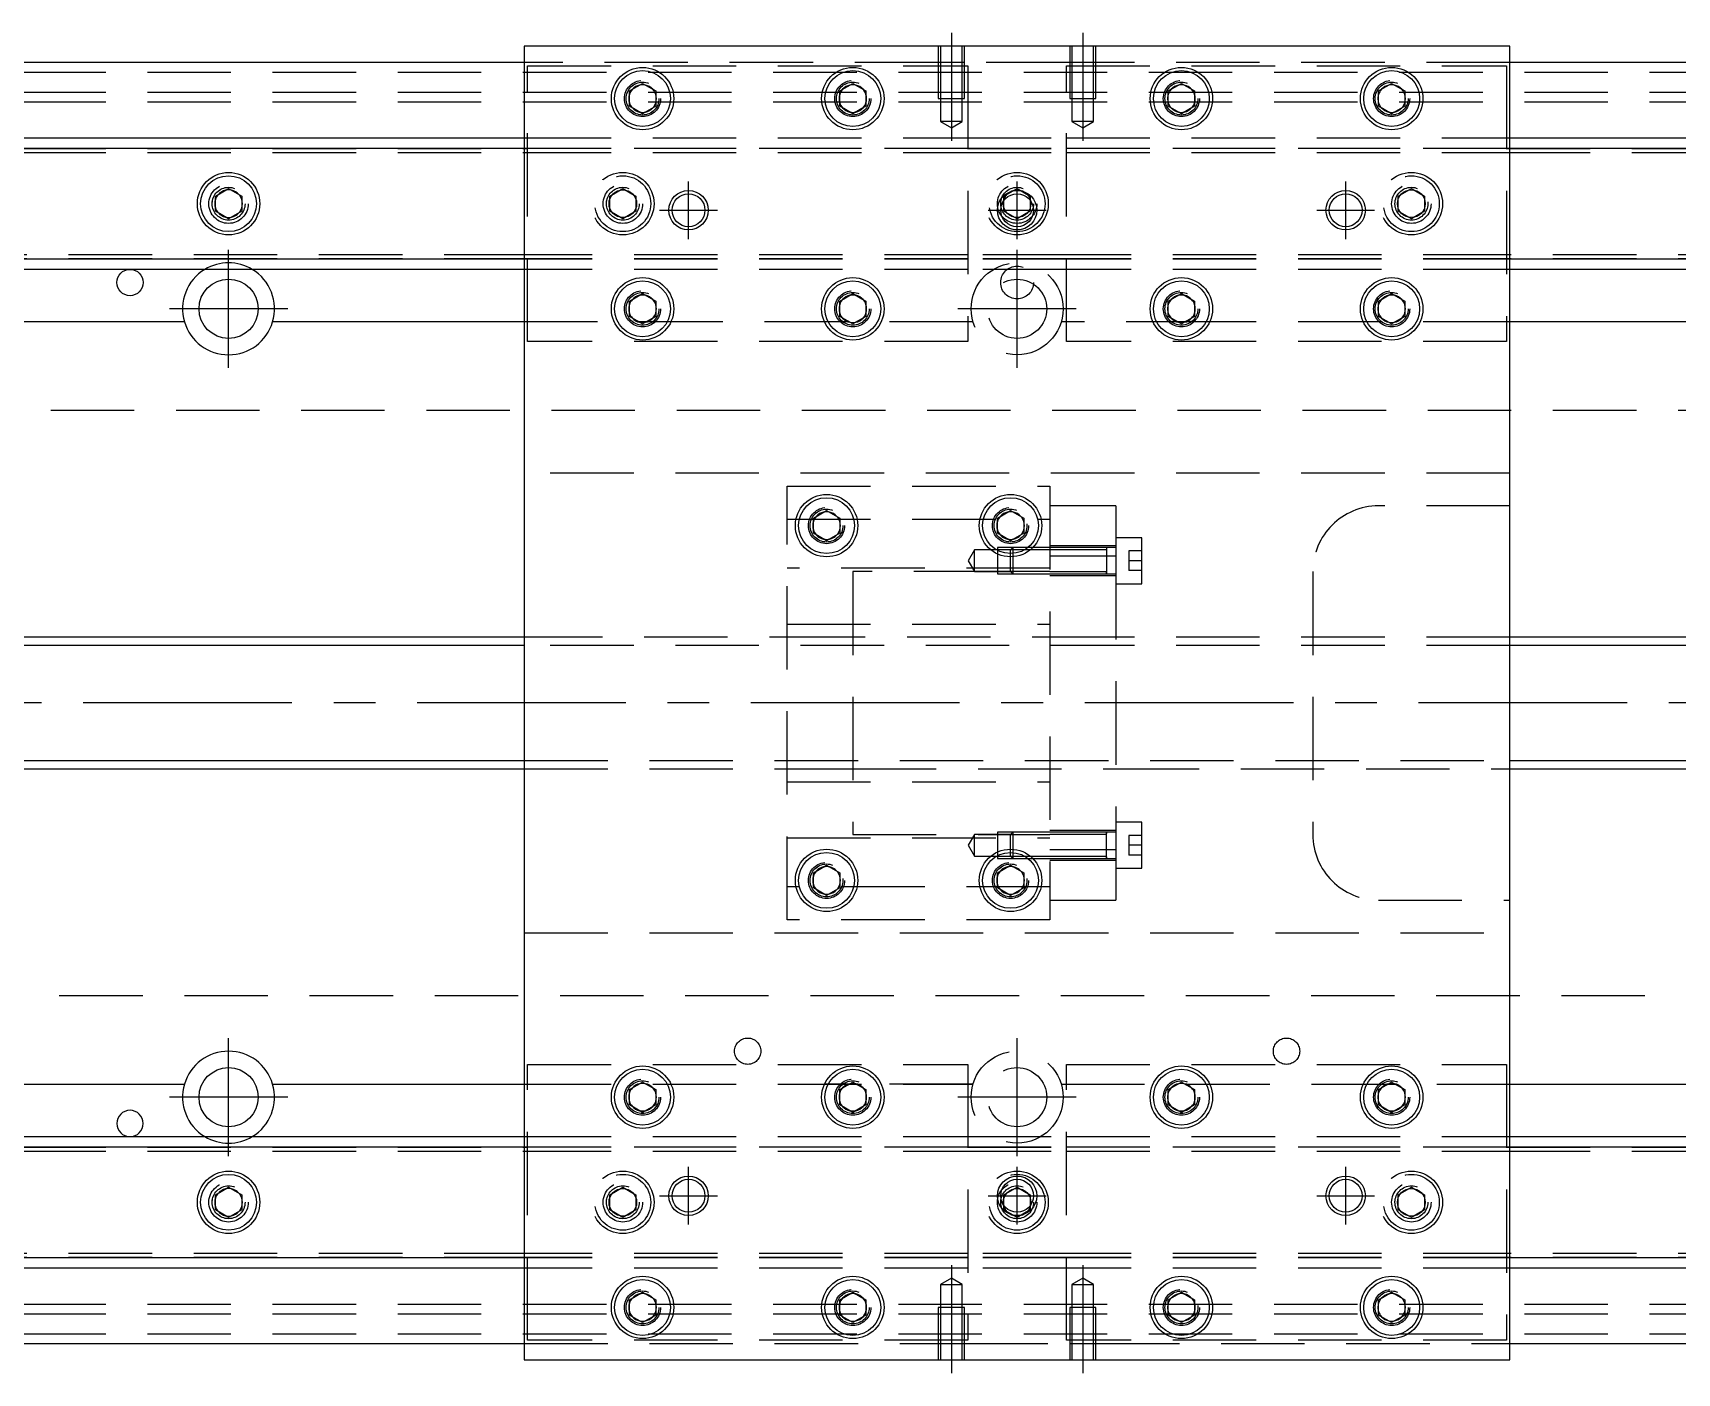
# Model space of a CAD drawing. Extents: x -20 to 981, y -282 to 102.
# Drawn here: x 230.2 to 480.4, y -102 to 102 of the extents above; entities that cross this region are included whole.
import ezdxf

# ---------------------------------------------------------------- set-up
doc = ezdxf.new("R2010")
doc.units = 0
doc.linetypes.add('CENTER', pattern=[50.8, 31.75, -6.35, 6.35, -6.35])
doc.linetypes.add('DASHED', pattern=[19.05, 12.7, -6.35])
doc.layers.get('0').update_dxf_attribs({"linetype": 'CONTINUOUS'})
doc.layers.add('CENTER', color=1, linetype='CENTER')

msp = doc.modelspace()

# ---------------------------------------------------------------- linework, layer by layer
at = {"color": 7, "linetype": 'CONTINUOUS'}
for p, q in [((455, 100), (305, 100)), ((305, 100), (305, -100)), ((455, -100), (455, 100)), ((305, 97.5), (0, 97.5)), ((760, 97.5), (455, 97.5)), ((321, 93.1547), (323, 94.309402)), ((321, 90.8453), (321, 93.1547)), ((323, 94.309402), (325, 93.1547)), ((325, 93.1547), (325, 90.8453)), ((353, 93.1547), (355, 94.309402)), ((353, 90.8453), (353, 93.1547)), ((355, 94.309402), (357, 93.1547)), ((357, 93.1547), (357, 90.8453)), ((403, 93.1547), (405, 94.309402)), ((403, 90.8453), (403, 93.1547)), ((405, 94.309402), (407, 93.1547)), ((407, 93.1547), (407, 90.8453)), ((435, 93.1547), (437, 94.309402)), ((435, 90.8453), (435, 93.1547)), ((437, 94.309402), (439, 93.1547)), ((439, 93.1547), (439, 90.8453)), ((323, 89.690598), (321, 90.8453)), ((325, 90.8453), (323, 89.690598)), ((355, 89.690598), (353, 90.8453)), ((357, 90.8453), (355, 89.690598)), ((405, 89.690598), (403, 90.8453)), ((407, 90.8453), (405, 89.690598)), ((437, 89.690598), (435, 90.8453)), ((439, 90.8453), (437, 89.690598)), ((0, 86), (305, 86)), ((455, 86), (760, 86)), ((0, 84.460392), (305, 84.460392)), ((455, 84.460392), (760, 84.460392)), ((258, 77.1547), (260, 78.309402)), ((260, 78.309402), (262, 77.1547)), ((258, 74.8453), (258, 77.1547)), ((262, 77.1547), (262, 74.8453)), ((260, 73.690598), (258, 74.8453)), ((262, 74.8453), (260, 73.690598)), ((305, 67.539608), (0, 67.539608)), ((305, 66), (0, 66)), ((760, 67.539608), (455, 67.539608)), ((760, 66), (455, 66)), ((321, 61.1547), (323, 62.309402)), ((321, 58.8453), (321, 61.1547)), ((323, 62.309402), (325, 61.1547)), ((325, 61.1547), (325, 58.8453)), ((353, 61.1547), (355, 62.309402)), ((353, 58.8453), (353, 61.1547)), ((355, 62.309402), (357, 61.1547)), ((357, 61.1547), (357, 58.8453)), ((403, 61.1547), (405, 62.309402)), ((403, 58.8453), (403, 61.1547)), ((405, 62.309402), (407, 61.1547)), ((407, 61.1547), (407, 58.8453)), ((435, 61.1547), (437, 62.309402)), ((435, 58.8453), (435, 61.1547)), ((437, 62.309402), (439, 61.1547)), ((439, 61.1547), (439, 58.8453)), ((253.291796, 58), (146.708204, 58)), ((305, 58), (266.708204, 58)), ((323, 57.690598), (321, 58.8453)), ((325, 58.8453), (323, 57.690598)), ((355, 57.690598), (353, 58.8453)), ((357, 58.8453), (355, 57.690598)), ((405, 57.690598), (403, 58.8453)), ((407, 58.8453), (405, 57.690598)), ((437, 57.690598), (435, 58.8453)), ((439, 58.8453), (437, 57.690598)), ((493.291796, 58), (455, 58)), ((349, 28.1547), (351, 29.309402)), ((349, 25.8453), (349, 28.1547)), ((351, 29.309402), (353, 28.1547)), ((353, 28.1547), (353, 25.8453)), ((377, 28.1547), (379, 29.309402)), ((377, 25.8453), (377, 28.1547)), ((379, 29.309402), (381, 28.1547)), ((381, 28.1547), (381, 25.8453)), ((351, 24.690598), (349, 25.8453)), ((353, 25.8453), (351, 24.690598)), ((379, 24.690598), (377, 25.8453)), ((381, 25.8453), (379, 24.690598)), ((393.6, 19.65063), (393.6, 19.651316)), ((305, 10), (28, 10)), ((703, 10), (455, 10)), ((28, -10), (305, -10)), ((455, -10), (703, -10)), ((349, -25.8453), (351, -24.690598)), ((351, -24.690598), (353, -25.8453)), ((377, -25.8453), (379, -24.690598)), ((379, -24.690598), (381, -25.8453)), ((393.6, -23.65064), (393.6, -23.649954)), ((349, -28.1547), (349, -25.8453)), ((353, -25.8453), (353, -28.1547)), ((377, -28.1547), (377, -25.8453)), ((381, -25.8453), (381, -28.1547)), ((351, -29.309402), (349, -28.1547)), ((353, -28.1547), (351, -29.309402)), ((379, -29.309402), (377, -28.1547)), ((381, -28.1547), (379, -29.309402)), ((146.708204, -58), (253.291796, -58)), ((266.708204, -58), (305, -58)), ((321, -58.8453), (323, -57.690598)), ((321, -61.1547), (321, -58.8453)), ((323, -57.690598), (325, -58.8453)), ((325, -58.8453), (325, -61.1547)), ((353, -58.8453), (355, -57.690598)), ((353, -61.1547), (353, -58.8453)), ((355, -57.690598), (357, -58.8453)), ((357, -58.8453), (357, -61.1547)), ((403, -58.8453), (405, -57.690598)), ((403, -61.1547), (403, -58.8453)), ((405, -57.690598), (407, -58.8453)), ((407, -58.8453), (407, -61.1547)), ((435, -58.8453), (437, -57.690598)), ((435, -61.1547), (435, -58.8453)), ((437, -57.690598), (439, -58.8453)), ((439, -58.8453), (439, -61.1547)), ((455, -58), (493.291796, -58)), ((323, -62.309402), (321, -61.1547)), ((325, -61.1547), (323, -62.309402)), ((355, -62.309402), (353, -61.1547)), ((357, -61.1547), (355, -62.309402)), ((405, -62.309402), (403, -61.1547)), ((407, -61.1547), (405, -62.309402)), ((437, -62.309402), (435, -61.1547)), ((439, -61.1547), (437, -62.309402)), ((0, -66), (305, -66)), ((0, -67.539608), (305, -67.539608)), ((455, -66), (760, -66)), ((455, -67.539608), (760, -67.539608)), ((258, -74.8453), (260, -73.690598)), ((258, -77.1547), (258, -74.8453)), ((260, -73.690598), (262, -74.8453)), ((262, -74.8453), (262, -77.1547)), ((260, -78.309402), (258, -77.1547)), ((262, -77.1547), (260, -78.309402)), ((305, -84.460392), (0, -84.460392)), ((760, -84.460392), (455, -84.460392)), ((305, -86), (0, -86)), ((760, -86), (455, -86)), ((321, -90.8453), (323, -89.690598)), ((323, -89.690598), (325, -90.8453)), ((353, -90.8453), (355, -89.690598)), ((355, -89.690598), (357, -90.8453)), ((403, -90.8453), (405, -89.690598)), ((405, -89.690598), (407, -90.8453)), ((435, -90.8453), (437, -89.690598)), ((437, -89.690598), (439, -90.8453)), ((321, -93.1547), (321, -90.8453)), ((325, -90.8453), (325, -93.1547)), ((353, -93.1547), (353, -90.8453)), ((357, -90.8453), (357, -93.1547)), ((403, -93.1547), (403, -90.8453)), ((407, -90.8453), (407, -93.1547)), ((435, -93.1547), (435, -90.8453)), ((439, -90.8453), (439, -93.1547)), ((323, -94.309402), (321, -93.1547)), ((325, -93.1547), (323, -94.309402)), ((355, -94.309402), (353, -93.1547)), ((357, -93.1547), (355, -94.309402)), ((405, -94.309402), (403, -93.1547)), ((407, -93.1547), (405, -94.309402)), ((437, -94.309402), (435, -93.1547)), ((439, -93.1547), (437, -94.309402)), ((0, -97.5), (305, -97.5)), ((455, -97.5), (760, -97.5)), ((305, -100), (455, -100))]:
    msp.add_line(p, q, dxfattribs=at)
at = {"color": 3, "linetype": 'DASHED'}
for p, q in [((368.000006, 100), (368.000006, 92)), ((368.35, 100), (368.35, 92)), ((371.65, 92), (371.65, 100)), ((371.999994, 92), (371.999994, 100)), ((388.000006, 100), (388.000006, 92)), ((388.35, 100), (388.35, 92)), ((391.65, 92), (391.65, 100)), ((391.999994, 92), (391.999994, 100)), ((0, 96), (760, 96)), ((368.000006, 97.5), (305, 97.5)), ((305.5, 55), (305.5, 97)), ((305.5, 97), (372.5, 97)), ((371.999994, 97.5), (368.000006, 97.5)), ((388.000006, 97.5), (371.999994, 97.5)), ((372.5, 97), (372.5, 55)), ((387.5, 55), (387.5, 97)), ((387.5, 97), (454.5, 97)), ((391.999994, 97.5), (388.000006, 97.5)), ((455, 97.5), (391.999994, 97.5)), ((454.5, 97), (454.5, 55)), ((0, 93), (760, 93)), ((0, 91.5), (760, 91.5)), ((368.000006, 92), (371.999994, 92)), ((368.35, 92), (368.35, 88.5)), ((371.65, 88.5), (371.65, 92)), ((388.000006, 92), (391.999994, 92)), ((388.35, 92), (388.35, 88.5)), ((391.65, 88.5), (391.65, 92)), ((371.65, 88.5), (368.35, 88.5)), ((368.35, 88.5), (370, 87.547372)), ((370, 87.547372), (371.65, 88.5)), ((391.65, 88.5), (388.35, 88.5)), ((388.35, 88.5), (390, 87.547372)), ((390, 87.547372), (391.65, 88.5)), ((305, 86), (305.5, 86)), ((305.5, 86), (372.5, 86)), ((372.5, 86), (387.5, 86)), ((387.5, 86), (454.5, 86)), ((454.5, 86), (455, 86)), ((0, 84.403994), (305.5, 84.403994)), ((0, 83.8), (305.5, 83.8)), ((305, 84.460392), (305.5, 84.460392)), ((305.5, 84.460392), (372.5, 84.460392)), ((372.5, 84.403994), (305.5, 84.403994)), ((305.5, 83.8), (372.5, 83.8)), ((372.5, 84.460392), (387.5, 84.460392)), ((372.5, 84.403994), (387.5, 84.403994)), ((372.5, 83.8), (387.5, 83.8)), ((387.5, 84.460392), (454.5, 84.460392)), ((454.5, 84.403994), (387.5, 84.403994)), ((387.5, 83.8), (454.5, 83.8)), ((454.5, 84.460392), (455, 84.460392)), ((454.5, 84.403994), (760, 84.403994)), ((454.5, 83.8), (760, 83.8)), ((318, 77.1547), (320, 78.309402)), ((320, 78.309402), (322, 77.1547)), ((378, 77.1547), (380, 78.309402)), ((380, 78.309402), (382, 77.1547)), ((438, 77.1547), (440, 78.309402)), ((440, 78.309402), (442, 77.1547)), ((257.5, 76), (257.534018, 76.411016)), ((317.5, 76), (317.534018, 76.411016)), ((318, 74.8453), (318, 77.1547)), ((322, 77.1547), (322, 74.8453)), ((377.5, 76), (377.534018, 76.411016)), ((378, 74.8453), (378, 77.1547)), ((382, 77.1547), (382, 74.8453)), ((438, 74.8453), (438, 77.1547)), ((442, 77.1547), (442, 74.8453)), ((442.483582, 76.286038), (442.5, 76)), ((320, 73.690598), (318, 74.8453)), ((322, 74.8453), (320, 73.690598)), ((380, 73.690598), (378, 74.8453)), ((382, 74.8453), (380, 73.690598)), ((440, 73.690598), (438, 74.8453)), ((442, 74.8453), (440, 73.690598)), ((305.5, 68.2), (0, 68.2)), ((305.5, 67.596006), (0, 67.596006)), ((372.5, 68.2), (305.5, 68.2)), ((372.5, 67.596006), (305.5, 67.596006)), ((387.5, 68.2), (372.5, 68.2)), ((387.5, 67.596006), (372.5, 67.596006)), ((454.5, 68.2), (387.5, 68.2)), ((454.5, 67.596006), (387.5, 67.596006)), ((760, 68.2), (454.5, 68.2)), ((760, 67.596006), (454.5, 67.596006)), ((305.5, 67.539608), (305, 67.539608)), ((305.5, 66), (305, 66)), ((372.5, 67.539608), (305.5, 67.539608)), ((372.5, 66), (305.5, 66)), ((387.5, 67.539608), (372.5, 67.539608)), ((387.5, 66), (372.5, 66)), ((454.5, 67.539608), (387.5, 67.539608)), ((454.5, 66), (387.5, 66)), ((455, 67.539608), (454.5, 67.539608)), ((455, 66), (454.5, 66)), ((305.5, 58), (305, 58)), ((373.291796, 58), (305.5, 58)), ((354.464102, 58), (354.359688, 58)), ((355.640312, 58), (355.535898, 58)), ((409.308422, 58), (386.708204, 58)), ((404.464102, 58), (404.359688, 58)), ((405.640312, 58), (405.535898, 58)), ((454.5, 58), (409.308422, 58)), ((455, 58), (454.5, 58)), ((372.5, 55), (305.5, 55)), ((454.5, 55), (387.5, 55)), ((760, 44.5), (5.640312, 44.5)), ((455, 35), (305, 35)), ((345, -33), (345, 33)), ((345, 33), (385, 33)), ((385, 33), (385, -33)), ((345, 28), (385, 28)), ((395, 30), (385, 30)), ((395, 30), (395, 22.36068)), ((455, 30), (435, 30)), ((348.5, 27), (348.518502, 27.303588)), ((381.483582, 27.286038), (381.5, 27)), ((399, 25.150636), (395, 25.150636)), ((399, 18.150636), (399, 25.150636)), ((373.5, 23.300636), (372.547372, 21.650636)), ((373.5, 20.000636), (373.5, 23.300636)), ((377, 23.300636), (373.5, 23.300636)), ((377, 23.65063), (377, 23.25)), ((379.34998, 23.65063), (377, 23.65063)), ((378.99998, 23.300636), (377, 23.300636)), ((377, 23.25), (377, 22.691578)), ((377, 22.691578), (377, 19.65064)), ((379.35, 23.650636), (379, 23.300636)), ((379, 22.75), (379, 23.300636)), ((381.092176, 23.300636), (379, 23.300636)), ((379, 22.25), (379, 22.75)), ((381.616146, 23.65063), (379.349994, 23.65063)), ((379.35, 23.650636), (379.35, 22.764436)), ((381.616152, 23.650636), (379.35, 23.650636)), ((379.35, 22.764436), (379.35, 22.262912)), ((381.979462, 23.300636), (381.092176, 23.300636)), ((382.368118, 23.65063), (381.616146, 23.65063)), ((382.368124, 23.650636), (381.616152, 23.650636)), ((385, 23.300636), (381.979462, 23.300636)), ((385, 23.65063), (382.368118, 23.65063)), ((385, 23.650636), (382.368124, 23.650636)), ((395, 23.900636), (385, 23.900636)), ((393.605, 23.650636), (385.00002, 23.650636)), ((393.6, 23.300636), (385.00002, 23.300636)), ((395, 23.650636), (393.595, 23.650636)), ((393.6, 23.650636), (393.6, 19.650636)), ((397, 23.150636), (397, 21.650636)), ((399, 23.150636), (397, 23.150636)), ((385, 20.5), (345, 20.5)), ((372.547372, 21.650636), (373.5, 20.000636)), ((379, 20.000636), (379, 22.25)), ((379.35, 22.262912), (379.35, 19.650636)), ((395, 22.36068), (385, 22.36068)), ((395, 22.36068), (395, -22.36068)), ((397, 21.650636), (397, 20.150636)), ((399, 21.650636), (397, 21.650636)), ((399, 20.150636), (397, 20.150636)), ((355, 20), (355, -20)), ((377, 20), (355, 20)), ((373.5, 20.000636), (377, 20.000636)), ((377, 20.000636), (378.99998, 20.000636)), ((379.000636, 20), (377, 20)), ((377, 19.65064), (379.34998, 19.65064)), ((379, 20.000636), (379.35, 19.650636)), ((385, 20), (379.000636, 20)), ((379.349994, 19.65064), (385, 19.65064)), ((379.35, 19.650636), (385, 19.650636)), ((385, 19.400636), (395, 19.400636)), ((385.00002, 20.000636), (393.6, 20.000636)), ((385.00002, 19.650636), (393.605, 19.650636)), ((393.595, 19.650636), (395, 19.650636)), ((393.6, 19.650636), (393.6, 19.867096)), ((395, 18.150636), (399, 18.150636)), ((425, 20), (425, -20)), ((345, 12), (385, 12)), ((354.99998, 10), (305, 10)), ((455, 8.75), (305, 8.75)), ((395, 10), (355, 10)), ((455, 10), (395.00002, 10)), ((305, -8.75), (455, -8.75)), ((305, -10), (354.99998, -10)), ((355, -10), (395, -10)), ((395.00002, -10), (455, -10)), ((345, -12), (385, -12)), ((355, -20), (377, -20)), ((373.5, -20.000636), (372.547372, -21.650636)), ((373.5, -23.300636), (373.5, -20.000636)), ((377, -20.000636), (373.5, -20.000636)), ((377, -19.65064), (377, -22.691578)), ((379.34998, -19.65064), (377, -19.65064)), ((377, -20), (379.000636, -20)), ((378.99998, -20.000636), (377, -20.000636)), ((379.35, -19.650636), (379, -20.000636)), ((379, -22.25), (379, -20.000636)), ((379.000636, -20), (385, -20)), ((385, -19.65064), (379.349994, -19.65064)), ((379.35, -19.650636), (379.35, -22.262912)), ((385, -19.650636), (379.35, -19.650636)), ((395, -19.400636), (385, -19.400636)), ((393.605, -19.650636), (385.00002, -19.650636)), ((393.6, -20.000636), (385.00002, -20.000636)), ((395, -19.650636), (393.595, -19.650636)), ((393.6, -19.867096), (393.6, -19.650636)), ((393.6, -19.650636), (393.6, -19.867302)), ((393.6, -23.434174), (393.6, -19.867096)), ((399, -18.150636), (395, -18.150636)), ((399, -25.150636), (399, -18.150636)), ((345, -20.5), (385, -20.5)), ((372.547372, -21.650636), (373.5, -23.300636)), ((379, -22.75), (379, -22.25)), ((379.35, -22.262912), (379.35, -22.764436)), ((395, -22.36068), (385, -22.36068)), ((395, -22.36068), (385, -22.36068)), ((395, -22.36068), (395, -30)), ((397, -20.150636), (397, -21.650636)), ((399, -20.150636), (397, -20.150636)), ((397, -21.650636), (397, -23.150636)), ((399, -21.650636), (397, -21.650636)), ((373.5, -23.300636), (377, -23.300636)), ((377, -22.691578), (377, -23.25)), ((377, -23.25), (377, -23.65063)), ((377, -23.300636), (378.99998, -23.300636)), ((377, -23.65063), (379.34998, -23.65063)), ((379, -23.300636), (379, -22.75)), ((379, -23.300636), (381.092176, -23.300636)), ((379, -23.300636), (379.35, -23.650636)), ((379.349994, -23.65063), (381.616146, -23.65063)), ((379.35, -22.764436), (379.35, -23.650636)), ((379.35, -23.650636), (381.616152, -23.650636)), ((381.092176, -23.300636), (381.979462, -23.300636)), ((381.616146, -23.65063), (382.368118, -23.65063)), ((381.616152, -23.650636), (382.368124, -23.650636)), ((381.979462, -23.300636), (385, -23.300636)), ((382.368118, -23.65063), (385, -23.65063)), ((382.368124, -23.650636), (385, -23.650636)), ((385, -23.900636), (395, -23.900636)), ((385.00002, -23.300636), (393.6, -23.300636)), ((385.00002, -23.650636), (393.605, -23.650636)), ((393.595, -23.650636), (395, -23.650636)), ((393.6, -23.433926), (393.6, -23.650636)), ((393.6, -23.650636), (393.6, -23.434174)), ((399, -23.150636), (397, -23.150636)), ((353.483582, -26.713962), (353.5, -27)), ((381.483582, -26.713962), (381.5, -27)), ((395, -25.150636), (399, -25.150636)), ((385, -28), (345, -28)), ((385, -30), (395, -30)), ((435, -30), (455, -30)), ((305, -35), (455, -35)), ((385, -33), (345, -33)), ((5.640312, -44.5), (760, -44.5)), ((305.5, -97), (305.5, -55)), ((305.5, -55), (372.5, -55)), ((372.5, -55), (372.5, -97)), ((387.5, -55), (454.5, -55)), ((387.5, -97), (387.5, -55)), ((454.5, -55), (454.5, -97)), ((305, -58), (305.5, -58)), ((305.5, -58), (373.291796, -58)), ((320.5, -60), (320.512884, -59.746512)), ((373.291796, -58), (350.691578, -58)), ((350.691578, -58), (351.25, -58)), ((352.5, -60), (352.518502, -59.696412)), ((354.359688, -58), (354.464102, -58)), ((355.535898, -58), (355.640312, -58)), ((386.708204, -58), (454.5, -58)), ((454.5, -58), (455, -58)), ((305, -66), (305.5, -66)), ((305, -67.539608), (305.5, -67.539608)), ((305.5, -66), (372.5, -66)), ((305.5, -67.539608), (372.5, -67.539608)), ((372.5, -66), (387.5, -66)), ((372.5, -67.539608), (387.5, -67.539608)), ((387.5, -66), (454.5, -66)), ((387.5, -67.539608), (454.5, -67.539608)), ((454.5, -66), (455, -66)), ((454.5, -67.539608), (455, -67.539608)), ((0, -67.596006), (305.5, -67.596006)), ((0, -68.2), (305.5, -68.2)), ((372.5, -67.596006), (305.5, -67.596006)), ((305.5, -68.2), (372.5, -68.2)), ((372.5, -67.596006), (387.5, -67.596006)), ((372.5, -68.2), (387.5, -68.2)), ((454.5, -67.596006), (387.5, -67.596006)), ((387.5, -68.2), (454.5, -68.2)), ((454.5, -67.596006), (760, -67.596006)), ((454.5, -68.2), (760, -68.2)), ((318, -74.8453), (320, -73.690598)), ((318, -77.1547), (318, -74.8453)), ((320, -73.690598), (322, -74.8453)), ((322, -74.8453), (322, -77.1547)), ((378, -74.8453), (380, -73.690598)), ((378, -77.1547), (378, -74.8453)), ((380, -73.690598), (382, -74.8453)), ((382, -74.8453), (382, -77.1547)), ((438, -74.8453), (440, -73.690598)), ((438, -77.1547), (438, -74.8453)), ((440, -73.690598), (442, -74.8453)), ((442, -74.8453), (442, -77.1547)), ((257.5, -76), (257.534018, -75.588984)), ((317.5, -76), (317.534018, -75.588984)), ((320, -78.309402), (318, -77.1547)), ((322, -77.1547), (320, -78.309402)), ((377.5, -76), (377.534018, -75.588984)), ((380, -78.309402), (378, -77.1547)), ((382, -77.1547), (380, -78.309402)), ((437.5, -76), (437.534018, -75.588984)), ((440, -78.309402), (438, -77.1547)), ((442, -77.1547), (440, -78.309402)), ((305.5, -83.8), (0, -83.8)), ((305.5, -84.403994), (0, -84.403994)), ((305.5, -84.460392), (305, -84.460392)), ((372.5, -83.8), (305.5, -83.8)), ((372.5, -84.403994), (305.5, -84.403994)), ((372.5, -84.460392), (305.5, -84.460392)), ((387.5, -83.8), (372.5, -83.8)), ((387.5, -84.403994), (372.5, -84.403994)), ((387.5, -84.460392), (372.5, -84.460392)), ((454.5, -83.8), (387.5, -83.8)), ((454.5, -84.403994), (387.5, -84.403994)), ((454.5, -84.460392), (387.5, -84.460392)), ((760, -83.8), (454.5, -83.8)), ((760, -84.403994), (454.5, -84.403994)), ((455, -84.460392), (454.5, -84.460392)), ((305.5, -86), (305, -86)), ((372.5, -86), (305.5, -86)), ((370, -87.547372), (368.35, -88.5)), ((371.65, -88.5), (370, -87.547372)), ((387.5, -86), (372.5, -86)), ((454.5, -86), (387.5, -86)), ((390, -87.547372), (388.35, -88.5)), ((391.65, -88.5), (390, -87.547372)), ((455, -86), (454.5, -86)), ((368.35, -88.5), (371.65, -88.5)), ((368.35, -88.5), (368.35, -92)), ((371.65, -92), (371.65, -88.5)), ((388.35, -88.5), (391.65, -88.5)), ((388.35, -88.5), (388.35, -92)), ((391.65, -92), (391.65, -88.5)), ((0, -91.5), (760, -91.5)), ((320.5, -92), (320.512884, -91.746512)), ((352.5, -92), (352.512884, -91.746512)), ((371.999994, -92), (368.000006, -92)), ((368.000006, -92), (368.000006, -100)), ((368.35, -92), (368.35, -100)), ((371.65, -100), (371.65, -92)), ((371.999994, -100), (371.999994, -92)), ((391.999994, -92), (388.000006, -92)), ((388.000006, -92), (388.000006, -100)), ((388.35, -92), (388.35, -100)), ((391.65, -100), (391.65, -92)), ((391.999994, -100), (391.999994, -92)), ((407.483582, -91.713962), (407.5, -92)), ((434.5, -92), (434.512884, -91.746512)), ((0, -93), (760, -93)), ((0, -96), (760, -96)), ((305, -97.5), (368.000006, -97.5)), ((372.5, -97), (305.5, -97)), ((368.000006, -97.5), (371.999994, -97.5)), ((371.999994, -97.5), (388.000006, -97.5)), ((454.5, -97), (387.5, -97)), ((388.000006, -97.5), (391.999994, -97.5)), ((391.999994, -97.5), (455, -97.5))]:
    msp.add_line(p, q, dxfattribs=at)
at = {"color": 3, "linetype": 'CONTINUOUS'}
for p, q in [((305, 8.75), (28, 8.75)), ((703, 8.75), (455, 8.75)), ((28, -8.75), (305, -8.75)), ((455, -8.75), (703, -8.75))]:
    msp.add_line(p, q, dxfattribs=at)
at = {"color": 7, "linetype": 'CONTINUOUS'}
for centre, radius in [((323, 92), 4.75), ((323, 92), 4.25), ((355, 92), 4.75), ((355, 92), 4.25), ((405, 92), 4.75), ((405, 92), 4.25), ((437, 92), 4.75), ((437, 92), 4.25), ((260, 76), 4.75), ((260, 76), 4.25), ((320, 76), 2.1), ((380, 75), 3), ((380, 76), 2.1), ((440, 76), 2.1), ((330, 75), 2.5), ((380, 75), 2.5), ((430, 75), 2.5), ((245, 64), 2), ((260, 60), 4.5), ((323, 60), 4.75), ((323, 60), 4.25), ((355, 60), 4.75), ((355, 60), 4.25), ((405, 60), 4.75), ((405, 60), 4.25), ((437, 60), 4.75), ((437, 60), 4.25), ((351, 27), 4.75), ((351, 27), 4.25), ((379, 27), 4.75), ((379, 27), 4.25), ((351, -27), 4.75), ((379, -27), 4.75), ((351, -27), 4.25), ((379, -27), 4.25), ((260, -60), 4.5), ((323, -60), 4.75), ((323, -60), 4.25), ((355, -60), 4.75), ((355, -60), 4.25), ((405, -60), 4.75), ((405, -60), 4.25), ((437, -60), 4.75), ((437, -60), 4.25), ((260, -76), 4.75), ((260, -76), 4.25), ((330, -75), 2.5), ((380, -75), 3), ((380, -75), 2.5), ((430, -75), 2.5), ((320, -76), 2.1), ((380, -76), 2.1), ((440, -76), 2.1), ((323, -92), 4.75), ((355, -92), 4.75), ((405, -92), 4.75), ((437, -92), 4.75), ((323, -92), 4.25), ((355, -92), 4.25), ((405, -92), 4.25), ((437, -92), 4.25)]:
    msp.add_circle(centre, radius, dxfattribs=at)
at = {"color": 3, "linetype": 'DASHED'}
for centre, radius in [((323, 92), 2.75), ((323, 92), 2.5), ((355, 92), 2.75), ((355, 92), 2.5), ((405, 92), 2.75), ((405, 92), 2.5), ((437, 92), 2.75), ((437, 92), 2.5), ((320, 76), 4.75), ((320, 76), 4.25), ((380, 76), 4.75), ((380, 76), 4.25), ((440, 76), 4.75), ((440, 76), 4.25), ((260, 76), 3), ((260, 76), 2.5), ((320, 76), 3), ((320, 76), 2.5), ((380, 76), 3), ((380, 76), 2.5), ((440, 76), 3), ((440, 76), 2.5), ((380, 60), 7), ((380, 64), 2.5), ((323, 60), 2.75), ((355, 60), 2.75), ((380, 60), 4.5), ((405, 60), 2.75), ((437, 60), 2.75), ((323, 60), 2.5), ((355, 60), 2.5), ((405, 60), 2.5), ((437, 60), 2.5), ((351, 27), 2.75), ((351, 27), 2.5), ((379, 27), 2.75), ((379, 27), 2.5), ((351, -27), 2.75), ((351, -27), 2.5), ((379, -27), 2.75), ((379, -27), 2.5), ((339, -53), 2), ((421, -53), 2), ((380, -60), 7), ((323, -60), 2.75), ((323, -60), 2.5), ((355, -60), 2.75), ((355, -60), 2.5), ((380, -60), 4.5), ((405, -60), 2.75), ((405, -60), 2.5), ((437, -60), 2.75), ((437, -60), 2.5), ((320, -76), 4.75), ((320, -76), 4.25), ((380, -76), 4.75), ((380, -76), 4.25), ((440, -76), 4.75), ((440, -76), 4.25), ((260, -76), 3), ((260, -76), 2.5), ((320, -76), 3), ((320, -76), 2.5), ((380, -76), 3), ((380, -76), 2.5), ((440, -76), 3), ((440, -76), 2.5), ((323, -92), 2.75), ((323, -92), 2.5), ((355, -92), 2.75), ((355, -92), 2.5), ((405, -92), 2.75), ((405, -92), 2.5), ((437, -92), 2.75), ((437, -92), 2.5)]:
    msp.add_circle(centre, radius, dxfattribs=at)
at = {"color": 3, "linetype": 'CONTINUOUS'}
for centre in [(330, 75), (430, 75), (330, -75), (430, -75)]:
    msp.add_circle(centre, 3, dxfattribs=at)
at = {"color": 7, "linetype": 'CONTINUOUS'}
for centre, radius, start, end in [((323, 92), 2.1, 162.24721, 180), ((323, 92), 2.1, 137.75279, 162.24721), ((323, 92), 2.1, 102.24721, 137.75279), ((323, 92), 2.1, 77.75279, 102.24721), ((323, 92), 2.1, 42.24721, 77.75279), ((323, 92), 2.1, 17.75279, 42.24721), ((323, 92), 2.1, 342.24721, 17.75279), ((355, 92), 2.1, 162.24721, 180), ((355, 92), 2.1, 137.75279, 162.24721), ((355, 92), 2.1, 102.24721, 137.75279), ((355, 92), 2.1, 77.75279, 102.24721), ((355, 92), 2.1, 42.24721, 77.75279), ((355, 92), 2.1, 17.75279, 42.24721), ((355, 92), 2.1, 342.24721, 17.75279), ((405, 92), 2.1, 162.24721, 180), ((405, 92), 2.1, 137.75279, 162.24721), ((405, 92), 2.1, 102.24721, 137.75279), ((405, 92), 2.1, 77.75279, 102.24721), ((405, 92), 2.1, 42.24721, 77.75279), ((405, 92), 2.1, 17.75279, 42.24721), ((405, 92), 2.1, 342.24721, 17.75279), ((437, 92), 2.1, 162.24721, 180), ((437, 92), 2.1, 137.75279, 162.24721), ((437, 92), 2.1, 102.24721, 137.75279), ((437, 92), 2.1, 77.75279, 102.24721), ((437, 92), 2.1, 42.24721, 77.75279), ((437, 92), 2.1, 17.75279, 42.24721), ((437, 92), 2.1, 342.24721, 17.75279), ((323, 92), 2.1, 180, 197.75279), ((323, 92), 2.1, 197.75279, 222.24721), ((323, 92), 2.1, 222.24721, 257.75279), ((323, 92), 2.1, 282.24721, 317.75279), ((323, 92), 2.1, 317.75279, 342.24721), ((355, 92), 2.1, 180, 197.75279), ((355, 92), 2.1, 197.75279, 222.24721), ((355, 92), 2.1, 222.24721, 257.75279), ((355, 92), 2.1, 282.24721, 317.75279), ((355, 92), 2.1, 317.75279, 342.24721), ((405, 92), 2.1, 180, 197.75279), ((405, 92), 2.1, 197.75279, 222.24721), ((405, 92), 2.1, 222.24721, 257.75279), ((405, 92), 2.1, 282.24721, 317.75279), ((405, 92), 2.1, 317.75279, 342.24721), ((437, 92), 2.1, 180, 197.75279), ((437, 92), 2.1, 197.75279, 222.24721), ((437, 92), 2.1, 222.24721, 257.75279), ((437, 92), 2.1, 282.24721, 317.75279), ((437, 92), 2.1, 317.75279, 342.24721), ((323, 92), 2.1, 257.75279, 282.24721), ((355, 92), 2.1, 257.75279, 282.24721), ((405, 92), 2.1, 257.75279, 282.24721), ((437, 92), 2.1, 257.75279, 282.24721), ((260, 76), 2.1, 102.24721, 137.75279), ((260, 76), 2.1, 77.75279, 102.24721), ((260, 76), 2.1, 42.24721, 77.75279), ((260, 76), 2.1, 162.24721, 180), ((260, 76), 2.1, 180, 197.75279), ((260, 76), 2.1, 137.75279, 162.24721), ((260, 76), 2.1, 197.75279, 222.24721), ((260, 76), 2.1, 17.75279, 42.24721), ((260, 76), 2.1, 317.75279, 342.24721), ((260, 76), 2.1, 342.24721, 17.75279), ((260, 76), 2.1, 222.24721, 257.75279), ((260, 76), 2.1, 257.75279, 282.24721), ((260, 76), 2.1, 282.24721, 317.75279), ((260, 60), 7, 121.002719, 196.60155), ((260, 60), 7, 343.39845, 58.997281), ((323, 60), 2.1, 162.24721, 180), ((323, 60), 2.1, 137.75279, 162.24721), ((323, 60), 2.1, 102.24721, 137.75279), ((323, 60), 2.1, 77.75279, 102.24721), ((323, 60), 2.1, 42.24721, 77.75279), ((323, 60), 2.1, 17.75279, 42.24721), ((323, 60), 2.1, 342.24721, 17.75279), ((355, 60), 2.1, 162.24721, 180), ((355, 60), 2.1, 137.75279, 162.24721), ((355, 60), 2.1, 102.24721, 137.75279), ((355, 60), 2.1, 77.75279, 102.24721), ((355, 60), 2.1, 42.24721, 77.75279), ((355, 60), 2.1, 17.75279, 42.24721), ((355, 60), 2.1, 342.24721, 17.75279), ((405, 60), 2.1, 162.24721, 180), ((405, 60), 2.1, 137.75279, 162.24721), ((405, 60), 2.1, 102.24721, 137.75279), ((405, 60), 2.1, 77.75279, 102.24721), ((405, 60), 2.1, 42.24721, 77.75279), ((405, 60), 2.1, 17.75279, 42.24721), ((405, 60), 2.1, 342.24721, 17.75279), ((437, 60), 2.1, 162.24721, 180), ((437, 60), 2.1, 137.75279, 162.24721), ((437, 60), 2.1, 102.24721, 137.75279), ((437, 60), 2.1, 77.75279, 102.24721), ((437, 60), 2.1, 42.24721, 77.75279), ((437, 60), 2.1, 17.75279, 42.24721), ((437, 60), 2.1, 342.24721, 17.75279), ((260, 60), 7, 196.60155, 343.39845), ((323, 60), 2.1, 180, 197.75279), ((323, 60), 2.1, 197.75279, 222.24721), ((323, 60), 2.1, 222.24721, 257.75279), ((323, 60), 2.1, 257.75279, 282.24721), ((323, 60), 2.1, 282.24721, 317.75279), ((323, 60), 2.1, 317.75279, 342.24721), ((355, 60), 2.1, 180, 197.75279), ((355, 60), 2.1, 197.75279, 222.24721), ((355, 60), 2.1, 222.24721, 257.75279), ((355, 60), 2.1, 257.75279, 282.24721), ((355, 60), 2.1, 282.24721, 317.75279), ((355, 60), 2.1, 317.75279, 342.24721), ((405, 60), 2.1, 180, 197.75279), ((405, 60), 2.1, 197.75279, 222.24721), ((405, 60), 2.1, 222.24721, 257.75279), ((405, 60), 2.1, 257.75279, 282.24721), ((405, 60), 2.1, 282.24721, 317.75279), ((405, 60), 2.1, 317.75279, 342.24721), ((437, 60), 2.1, 180, 197.75279), ((437, 60), 2.1, 197.75279, 222.24721), ((437, 60), 2.1, 222.24721, 257.75279), ((437, 60), 2.1, 257.75279, 282.24721), ((437, 60), 2.1, 282.24721, 317.75279), ((437, 60), 2.1, 317.75279, 342.24721), ((351, 27), 2.1, 162.24721, 180), ((351, 27), 2.1, 137.75279, 162.24721), ((351, 27), 2.1, 102.24721, 137.75279), ((351, 27), 2.1, 77.75279, 102.24721), ((351, 27), 2.1, 42.24721, 77.75279), ((351, 27), 2.1, 17.75279, 42.24721), ((351, 27), 2.1, 342.24721, 17.75279), ((379, 27), 2.1, 162.24721, 180), ((379, 27), 2.1, 137.75279, 162.24721), ((379, 27), 2.1, 102.24721, 137.75279), ((379, 27), 2.1, 77.75279, 102.24721), ((379, 27), 2.1, 42.24721, 77.75279), ((379, 27), 2.1, 17.75279, 42.24721), ((379, 27), 2.1, 342.24721, 17.75279), ((351, 27), 2.1, 180, 197.75279), ((351, 27), 2.1, 197.75279, 222.24721), ((351, 27), 2.1, 222.24721, 257.75279), ((351, 27), 2.1, 282.24721, 317.75279), ((351, 27), 2.1, 317.75279, 342.24721), ((379, 27), 2.1, 180, 197.75279), ((379, 27), 2.1, 197.75279, 222.24721), ((379, 27), 2.1, 222.24721, 257.75279), ((379, 27), 2.1, 282.24721, 317.75279), ((379, 27), 2.1, 317.75279, 342.24721), ((351, 27), 2.1, 257.75279, 282.24721), ((379, 27), 2.1, 257.75279, 282.24721), ((351, -27), 2.1, 102.24721, 137.75279), ((351, -27), 2.1, 77.75279, 102.24721), ((351, -27), 2.1, 42.24721, 77.75279), ((379, -27), 2.1, 102.24721, 137.75279), ((379, -27), 2.1, 77.75279, 102.24721), ((379, -27), 2.1, 42.24721, 77.75279), ((351, -27), 2.1, 162.24721, 180), ((351, -27), 2.1, 180, 197.75279), ((351, -27), 2.1, 137.75279, 162.24721), ((351, -27), 2.1, 17.75279, 42.24721), ((351, -27), 2.1, 342.24721, 17.75279), ((379, -27), 2.1, 162.24721, 180), ((379, -27), 2.1, 180, 197.75279), ((379, -27), 2.1, 137.75279, 162.24721), ((379, -27), 2.1, 17.75279, 42.24721), ((379, -27), 2.1, 342.24721, 17.75279), ((351, -27), 2.1, 197.75279, 222.24721), ((351, -27), 2.1, 222.24721, 257.75279), ((351, -27), 2.1, 257.75279, 282.24721), ((351, -27), 2.1, 282.24721, 317.75279), ((351, -27), 2.1, 317.75279, 342.24721), ((379, -27), 2.1, 197.75279, 222.24721), ((379, -27), 2.1, 222.24721, 257.75279), ((379, -27), 2.1, 257.75279, 282.24721), ((379, -27), 2.1, 282.24721, 317.75279), ((379, -27), 2.1, 317.75279, 342.24721), ((260, -60), 7, 16.60155, 163.39845), ((260, -60), 7, 163.39845, 238.997281), ((260, -60), 7, 301.002719, 16.60155), ((323, -60), 2.1, 162.24721, 180), ((323, -60), 2.1, 180, 197.75279), ((323, -60), 2.1, 137.75279, 162.24721), ((323, -60), 2.1, 102.24721, 137.75279), ((323, -60), 2.1, 77.75279, 102.24721), ((323, -60), 2.1, 42.24721, 77.75279), ((323, -60), 2.1, 17.75279, 42.24721), ((323, -60), 2.1, 342.24721, 17.75279), ((355, -60), 2.1, 162.24721, 180), ((355, -60), 2.1, 180, 197.75279), ((355, -60), 2.1, 137.75279, 162.24721), ((355, -60), 2.1, 102.24721, 137.75279), ((355, -60), 2.1, 77.75279, 102.24721), ((355, -60), 2.1, 42.24721, 77.75279), ((355, -60), 2.1, 17.75279, 42.24721), ((355, -60), 2.1, 342.24721, 17.75279), ((405, -60), 2.1, 162.24721, 180), ((405, -60), 2.1, 180, 197.75279), ((405, -60), 2.1, 137.75279, 162.24721), ((405, -60), 2.1, 102.24721, 137.75279), ((405, -60), 2.1, 77.75279, 102.24721), ((405, -60), 2.1, 42.24721, 77.75279), ((405, -60), 2.1, 17.75279, 42.24721), ((405, -60), 2.1, 342.24721, 17.75279), ((437, -60), 2.1, 162.24721, 180), ((437, -60), 2.1, 180, 197.75279), ((437, -60), 2.1, 137.75279, 162.24721), ((437, -60), 2.1, 102.24721, 137.75279), ((437, -60), 2.1, 77.75279, 102.24721), ((437, -60), 2.1, 42.24721, 77.75279), ((437, -60), 2.1, 17.75279, 42.24721), ((437, -60), 2.1, 342.24721, 17.75279), ((245, -64), 2, 90, 270), ((245, -64), 2, 270, 90), ((323, -60), 2.1, 197.75279, 222.24721), ((323, -60), 2.1, 222.24721, 257.75279), ((323, -60), 2.1, 257.75279, 282.24721), ((323, -60), 2.1, 282.24721, 317.75279), ((323, -60), 2.1, 317.75279, 342.24721), ((355, -60), 2.1, 197.75279, 222.24721), ((355, -60), 2.1, 222.24721, 257.75279), ((355, -60), 2.1, 257.75279, 282.24721), ((355, -60), 2.1, 282.24721, 317.75279), ((355, -60), 2.1, 317.75279, 342.24721), ((405, -60), 2.1, 197.75279, 222.24721), ((405, -60), 2.1, 222.24721, 257.75279), ((405, -60), 2.1, 257.75279, 282.24721), ((405, -60), 2.1, 282.24721, 317.75279), ((405, -60), 2.1, 317.75279, 342.24721), ((437, -60), 2.1, 197.75279, 222.24721), ((437, -60), 2.1, 222.24721, 257.75279), ((437, -60), 2.1, 257.75279, 282.24721), ((437, -60), 2.1, 282.24721, 317.75279), ((437, -60), 2.1, 317.75279, 342.24721), ((260, -76), 2.1, 137.75279, 162.24721), ((260, -76), 2.1, 102.24721, 137.75279), ((260, -76), 2.1, 77.75279, 102.24721), ((260, -76), 2.1, 42.24721, 77.75279), ((260, -76), 2.1, 17.75279, 42.24721), ((260, -76), 2.1, 162.24721, 180), ((260, -76), 2.1, 180, 197.75279), ((260, -76), 2.1, 197.75279, 222.24721), ((260, -76), 2.1, 222.24721, 257.75279), ((260, -76), 2.1, 282.24721, 317.75279), ((260, -76), 2.1, 317.75279, 342.24721), ((260, -76), 2.1, 342.24721, 17.75279), ((260, -76), 2.1, 257.75279, 282.24721), ((323, -92), 2.1, 102.24721, 137.75279), ((323, -92), 2.1, 77.75279, 102.24721), ((323, -92), 2.1, 42.24721, 77.75279), ((355, -92), 2.1, 102.24721, 137.75279), ((355, -92), 2.1, 77.75279, 102.24721), ((355, -92), 2.1, 42.24721, 77.75279), ((405, -92), 2.1, 102.24721, 137.75279), ((405, -92), 2.1, 77.75279, 102.24721), ((405, -92), 2.1, 42.24721, 77.75279), ((437, -92), 2.1, 102.24721, 137.75279), ((437, -92), 2.1, 77.75279, 102.24721), ((437, -92), 2.1, 42.24721, 77.75279), ((323, -92), 2.1, 162.24721, 180), ((323, -92), 2.1, 180, 197.75279), ((323, -92), 2.1, 137.75279, 162.24721), ((323, -92), 2.1, 17.75279, 42.24721), ((323, -92), 2.1, 342.24721, 17.75279), ((355, -92), 2.1, 162.24721, 180), ((355, -92), 2.1, 180, 197.75279), ((355, -92), 2.1, 137.75279, 162.24721), ((355, -92), 2.1, 17.75279, 42.24721), ((355, -92), 2.1, 342.24721, 17.75279), ((405, -92), 2.1, 162.24721, 180), ((405, -92), 2.1, 180, 197.75279), ((405, -92), 2.1, 137.75279, 162.24721), ((405, -92), 2.1, 17.75279, 42.24721), ((405, -92), 2.1, 342.24721, 17.75279), ((437, -92), 2.1, 162.24721, 180), ((437, -92), 2.1, 180, 197.75279), ((437, -92), 2.1, 137.75279, 162.24721), ((437, -92), 2.1, 17.75279, 42.24721), ((437, -92), 2.1, 342.24721, 17.75279), ((323, -92), 2.1, 197.75279, 222.24721), ((323, -92), 2.1, 222.24721, 257.75279), ((323, -92), 2.1, 257.75279, 282.24721), ((323, -92), 2.1, 282.24721, 317.75279), ((323, -92), 2.1, 317.75279, 342.24721), ((355, -92), 2.1, 197.75279, 222.24721), ((355, -92), 2.1, 222.24721, 257.75279), ((355, -92), 2.1, 257.75279, 282.24721), ((355, -92), 2.1, 282.24721, 317.75279), ((355, -92), 2.1, 317.75279, 342.24721), ((405, -92), 2.1, 197.75279, 222.24721), ((405, -92), 2.1, 222.24721, 257.75279), ((405, -92), 2.1, 257.75279, 282.24721), ((405, -92), 2.1, 282.24721, 317.75279), ((405, -92), 2.1, 317.75279, 342.24721), ((437, -92), 2.1, 197.75279, 222.24721), ((437, -92), 2.1, 222.24721, 257.75279), ((437, -92), 2.1, 257.75279, 282.24721), ((437, -92), 2.1, 282.24721, 317.75279), ((437, -92), 2.1, 317.75279, 342.24721)]:
    msp.add_arc(centre, radius, start, end, dxfattribs=at)
at = {"color": 3, "linetype": 'DASHED'}
for centre, radius, start, end in [((260, 60), 7, 58.997281, 121.002719), ((440, 60), 4.5, 156.926082, 158.942441), ((435, 20), 10, 90, 180), ((435, -20), 10, 180, 270), ((260, -60), 7, 238.997281, 301.002719)]:
    msp.add_arc(centre, radius, start, end, dxfattribs=at)
at = {"layer": 'CENTER', "color": 1, "linetype": 'CENTER'}
for p, q in [((370, 102), (370, 85.547372)), ((390, 102), (390, 85.547372)), ((330, 70.6), (330, 79.4)), ((380, 70.6), (380, 79.4)), ((430, 70.6), (430, 79.4)), ((325.6, 75), (334.4, 75)), ((375.6, 75), (384.4, 75)), ((425.6, 75), (434.4, 75)), ((260, 51), (260, 69)), ((380, 51), (380, 69)), ((269, 60), (251, 60)), ((389, 60), (371, 60)), ((828.445, 0), (-20, 0)), ((260, -69), (260, -51)), ((380, -69), (380, -51)), ((269, -60), (251, -60)), ((389, -60), (371, -60)), ((330, -79.4), (330, -70.6)), ((380, -79.4), (380, -70.6)), ((430, -79.4), (430, -70.6)), ((325.6, -75), (334.4, -75)), ((375.6, -75), (384.4, -75)), ((425.6, -75), (434.4, -75)), ((370, -85.547372), (370, -102)), ((390, -85.547372), (390, -102))]:
    msp.add_line(p, q, dxfattribs=at)

doc.saveas('drawing.dxf')
